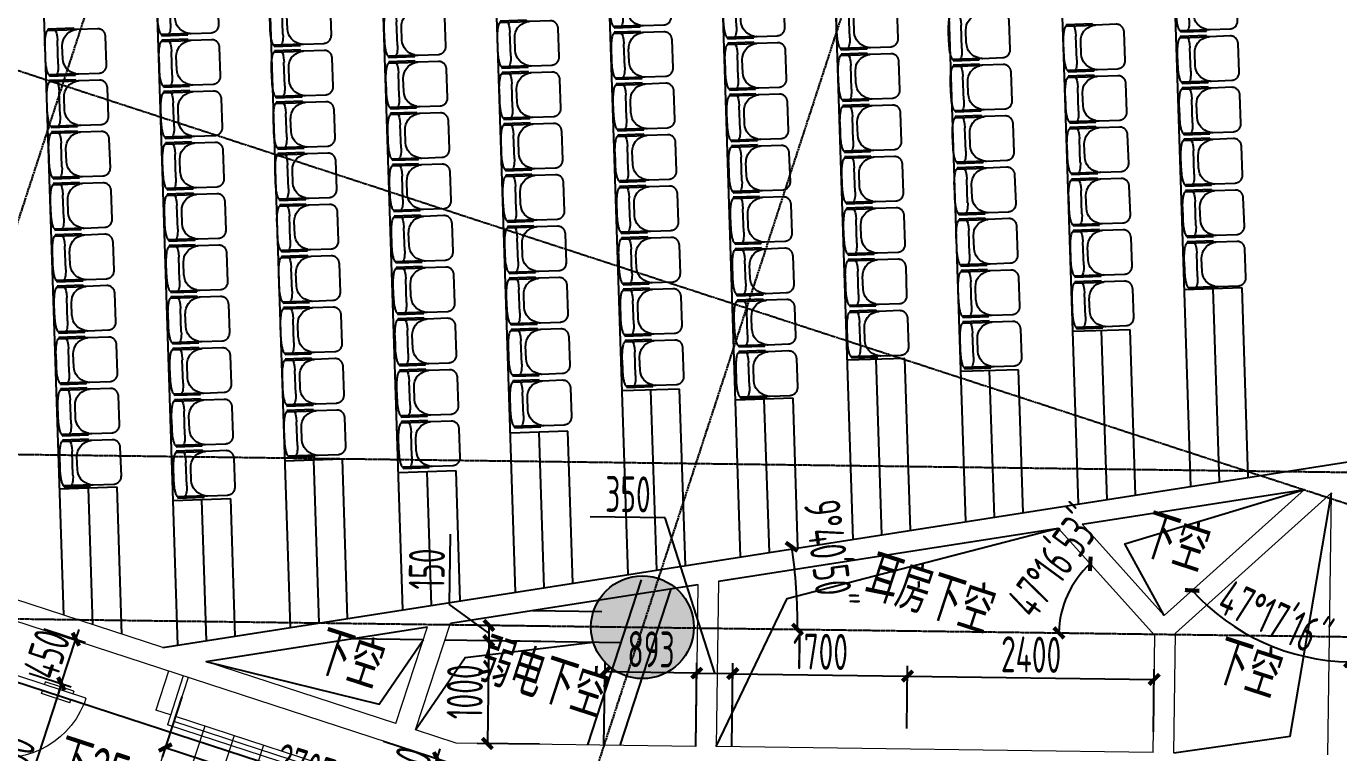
# Model space of a CAD drawing. Header units: millimetres. Extents: x 11515858 to 24947533, y -12784974 to -6116114.
# Drawn here: x 11842139 to 11854907, y -6351665 to -6344598 of the extents above; entities that cross this region are included whole.
import ezdxf
from ezdxf.enums import TextEntityAlignment as Align

# ---------------------------------------------------------------- set-up
doc = ezdxf.new("R2010")
doc.units = ezdxf.units.MM
doc.header["$LTSCALE"] = 10
doc.linetypes.add('A2-RG-AXIS$0$CENTER', pattern=[2, 1.25, -0.25, 0.25, -0.25])
doc.linetypes.add('A2-RG-AXIS$0$DOTE', pattern=[2.42, 2, -0.2, 0.02, -0.2])
for name, color, linetype in [('A2-RB-F2$0$$34$A-DIMS-100', 1, 'Continuous'), ('A2-RB-F2$0$A-DIMS-100', 1, 'Continuous'), ('A2-RD-F2$0$A-FURN-FIXT', 9, 'Continuous'), ('A2-RD-F2$0$A-STRS', 50, 'Continuous'), ('A2-RG-AXIS$0$A-GRID', 1, 'A2-RG-AXIS$0$CENTER'), ('A2-RI-F2$0$A-HOLE', 2, 'Continuous'), ('A2-RI-F2$0$A-STRS', 50, 'Continuous'), ('A2-RI-F2$0$A-SYMB-AREA', 4, 'Continuous'), ('A2-RI-F2$0$A-SYMB-NAME', 4, 'Continuous'), ('A2-RI-F2$0$A-SYMB-VOID', 35, 'Continuous'), ('A2-RI-F2$0$WINDOW_TEXT', 7, 'Continuous'), ('A2-RS-F2$0$A-HATH-GRAY', 8, 'Continuous'), ('A2-RS-F2$0$A-WALL-CONC', 6, 'Continuous'), ('A2-RV-F2$0$A-SYMB-AREA', 4, 'Continuous'), ('A2-RV-F2$0$A-SYMB-NAME', 4, 'Continuous')]:
    doc.layers.add(name, color=color, linetype=linetype)
for name, color, linetype, lineweight in [('A2-RI-F2$0$A-DOOR', 32, 'Continuous', 5), ('A2-RI-F2$0$A-FLOR-STRS', 2, 'Continuous', 5), ('A2-RI-F2$0$A-WALL', 7, 'Continuous', 5), ('A2-RV-F2$0$A-FLOR-STRS', 2, 'Continuous', 5)]:
    doc.layers.add(name, color=color, linetype=linetype, lineweight=lineweight)
doc.styles.add('A2-RB-F2$0$$0$XD2008', font='hzs.shx', dxfattribs={"width": 0.7, "bigfont": 'hztxt.shx'})
doc.styles.add('A2-RB-F2$0$XD2008', font='hzs.shx', dxfattribs={"width": 0.7, "bigfont": 'hztxt.shx'})
doc.styles.add('A2-RI-F2$0$ECADI', font='hzs.shx', dxfattribs={"width": 0.7, "bigfont": 'hztxt.shx'})
doc.styles.add('A2-RI-F2$0$SIMPLEX', font='simplex.shx', dxfattribs={"width": 0.7})
doc.styles.add('A2-RV-F2$0$ECADI', font='hzs.shx', dxfattribs={"width": 0.7, "bigfont": 'hztxt.shx'})
doc.dimstyles.new('A2-RB-F2$0$$0$XD100$0', dxfattribs={"dimscale": 100, "dimtxt": 3.5, "dimasz": 1, "dimexe": 1, "dimexo": 2, "dimgap": 0.5, "dimtad": 1, "dimdec": 0, "dimdsep": 46, "dimtxsty": 'A2-RB-F2$0$$0$XD2008', "dimblk1": 'A2-RB-F2$0$$20$_ArchTick', "dimblk2": 'A2-RB-F2$0$$20$_ArchTick', "dimsah": 1, "dimcen": 2.5, "dimclrt": 4, "dimaunit": 1, "dimadec": 0, "dimazin": 0, "dimtfac": 1, "dimtdec": 0, "dimtix": 1, "dimtmove": 2, "dimatfit": 3, "dimfxl": 0, "dimtolj": 1, "dimtzin": 0, "dimarcsym": 0})
doc.dimstyles.new('A2-RB-F2$0$XD100$0', dxfattribs={"dimscale": 100, "dimtxt": 3.5, "dimasz": 1, "dimexe": 1, "dimexo": 2, "dimgap": 0.5, "dimtad": 1, "dimdec": 0, "dimdsep": 46, "dimtxsty": 'A2-RB-F2$0$XD2008', "dimblk1": 'A2-RB-F2$0$_ArchTick', "dimblk2": 'A2-RB-F2$0$_ArchTick', "dimsah": 1, "dimcen": 2.5, "dimclrt": 4, "dimaunit": 1, "dimadec": 0, "dimazin": 0, "dimtfac": 1, "dimtdec": 0, "dimtix": 1, "dimtmove": 1, "dimatfit": 3, "dimfxl": 0, "dimtolj": 1, "dimtzin": 0, "dimarcsym": 0})

# ---------------------------------------------------------------- blocks, each defined once
blk = doc.blocks.new('A2-RG-AXIS')
at = {"layer": 'A2-RG-AXIS$0$A-GRID', "linetype": 'A2-RG-AXIS$0$DOTE'}
for p, q in [((11852707, -6313824), (11839546.1, -6354201.2)), ((11859362.3, -6315993.2), (11846201.5, -6356370.4)), ((11834459.4, -6342551.3), (11872420.1, -6354924.3)), ((11835588.6, -6348674.9), (11872727, -6349175.1)), ((11835567, -6350274.8), (11872705.5, -6350774.9))]:
    blk.add_line(p, q, dxfattribs=at)
blk = doc.blocks.new('A2-RV-F2$0$5erhfh')
at = {"layer": 'A2-RV-F2$0$A-SYMB-AREA', "style": 'A2-RV-F2$0$ECADI', "width": 0.7}
blk.add_attdef('340M2', text='', height=2.5, dxfattribs=at).set_placement((0, 1.25), align=Align.MIDDLE_LEFT)
at = {"layer": 'A2-RV-F2$0$A-SYMB-NAME', "style": 'A2-RV-F2$0$ECADI', "width": 0.7}
blk.add_attdef('CHINESENAME', (-12.29, 3.09), '', height=4.5, dxfattribs=at)
blk = doc.blocks.new('A2-RV-F2')
at = {"layer": 'A2-RV-F2$0$A-FLOR-STRS'}
for p, q in [((11843714, -6350932), (11842475, -6354735)), ((11843524, -6350870), (11843400, -6351250)), ((11843667, -6350917), (11843512, -6351392)), ((11843543, -6351297), (11843400, -6351250)), ((11846222, -6352170), (11843590, -6351312)), ((11843876, -6351405), (11843318, -6353117)), ((11846205, -6352270), (11843512, -6351392)), ((11846214, -6352220), (11843575, -6351360)), ((11844161, -6351498), (11843603, -6353210)), ((11844446, -6351591), (11843888, -6353303))]:
    blk.add_line(p, q, dxfattribs=at)
ref = blk.add_blockref('A2-RV-F2$0$5erhfh', (11843452, -6352598), dxfattribs=dict(xscale=100.000000000853, yscale=100.000000000853, zscale=100.000000000853, rotation=341.9467459263064))
ref.add_attrib('CHINESENAME', '下25', (11842379, -6351923), dxfattribs={"layer": 'A2-RV-F2$0$A-SYMB-NAME', "height": 450, "rotation": 341.9467, "style": 'A2-RV-F2$0$ECADI', "width": 0.7})
blk = doc.blocks.new('A2-RB-F2$0$_ArchTick')
at = {"color": 0, "linetype": 'ByBlock', "const_width": 0.4}
blk.add_lwpolyline([(-0.5, -0.5), (0.5, 0.5)], dxfattribs=at)
blk = doc.blocks.new('*D1710')
at = {"layer": 'A2-RB-F2$0$A-DIMS-100', "color": 0, "lineweight": -2, "transparency": 16777216}
for p, q in [((11847759, -6351590), (11847770, -6350778)), ((11848652, -6351602), (11848663, -6350790)), ((11848662, -6350890), (11847769, -6350878))]:
    blk.add_line(p, q, dxfattribs=at)
at = {"layer": 'Defpoints', "color": 0, "transparency": 16777216}
for p in [(11847769, -6350878), (11847757, -6351790), (11848650, -6351802)]:
    blk.add_point(p, dxfattribs=at)
at = {"layer": 'A2-RB-F2$0$A-DIMS-100', "color": 0, "lineweight": -2, "transparency": 16777216, "xscale": 100, "yscale": 100, "zscale": 100}
for p, rotation in [((11847769, -6350878), 179.2349047044676), ((11848662, -6350890), 359.2349047044676)]:
    blk.add_blockref('A2-RB-F2$0$_ArchTick', p, dxfattribs=dict(at, rotation=rotation))
at = {"layer": 'A2-RB-F2$0$A-DIMS-100', "color": 4, "transparency": 16777216, "insert": (11848218, -6350659), "char_height": 350, "attachment_point": 5, "rotation": 359.2349, "style": 'A2-RB-F2$0$XD2008'}
blk.add_mtext('\\A1;893', dxfattribs=at)
blk = doc.blocks.new('*D1711')
at = {"layer": 'A2-RB-F2$0$A-DIMS-100', "color": 0, "lineweight": -2, "transparency": 16777216}
for p, q in [((11848355, -6349380), (11847625, -6349370)), ((11848837, -6350892), (11848355, -6349380)), ((11848652, -6351602), (11848663, -6350790)), ((11849002, -6351607), (11849013, -6350794)), ((11848662, -6350890), (11849012, -6350894))]:
    blk.add_line(p, q, dxfattribs=at)
at = {"layer": 'Defpoints', "color": 0, "transparency": 16777216}
for p in [(11849012, -6350894), (11848650, -6351802), (11849000, -6351807)]:
    blk.add_point(p, dxfattribs=at)
at = {"layer": 'A2-RB-F2$0$A-DIMS-100', "color": 0, "lineweight": -2, "transparency": 16777216, "xscale": 100, "yscale": 100, "zscale": 100}
for p, rotation in [((11848662, -6350890), 179.2349047048112), ((11849012, -6350894), 359.2349047048112)]:
    blk.add_blockref('A2-RB-F2$0$_ArchTick', p, dxfattribs=dict(at, rotation=rotation))
at = {"layer": 'A2-RB-F2$0$A-DIMS-100', "color": 4, "transparency": 16777216, "insert": (11847993, -6349150), "char_height": 350, "attachment_point": 5, "rotation": 359.2349, "style": 'A2-RB-F2$0$XD2008'}
blk.add_mtext('\\A1;350', dxfattribs=at)
blk = doc.blocks.new('*D1712')
at = {"layer": 'A2-RB-F2$0$A-DIMS-100', "color": 0, "lineweight": -2, "transparency": 16777216}
for p, q in [((11849005, -6351407), (11849013, -6350796)), ((11850705, -6351430), (11850713, -6350819)), ((11849012, -6350896), (11850712, -6350919))]:
    blk.add_line(p, q, dxfattribs=at)
at = {"layer": 'Defpoints', "color": 0, "transparency": 16777216}
for p in [(11850712, -6350919), (11849002, -6351607), (11850702, -6351630)]:
    blk.add_point(p, dxfattribs=at)
at = {"layer": 'A2-RB-F2$0$A-DIMS-100', "color": 0, "lineweight": -2, "transparency": 16777216, "xscale": 100, "yscale": 100, "zscale": 100}
for p, rotation in [((11849012, -6350896), 179.2349047046094), ((11850712, -6350919), 359.2349047046095)]:
    blk.add_blockref('A2-RB-F2$0$_ArchTick', p, dxfattribs=dict(at, rotation=rotation))
at = {"layer": 'A2-RB-F2$0$A-DIMS-100', "color": 4, "transparency": 16777216, "insert": (11849865, -6350682), "char_height": 350, "attachment_point": 5, "rotation": 359.2349, "style": 'A2-RB-F2$0$XD2008'}
blk.add_mtext('\\A1;1700', dxfattribs=at)
blk = doc.blocks.new('*D1723')
at = {"layer": 'A2-RB-F2$0$A-DIMS-100', "color": 0, "lineweight": -2, "transparency": 16777216}
for p, q in [((11846256, -6350222), (11846265, -6349539)), ((11846639, -6350501), (11846256, -6350222)), ((11847148, -6350432), (11846540, -6350425)), ((11846640, -6350426), (11846638, -6350576)), ((11847146, -6350582), (11846538, -6350574))]:
    blk.add_line(p, q, dxfattribs=at)
at = {"layer": 'Defpoints', "color": 0, "transparency": 16777216}
for p in [(11847348, -6350435), (11846638, -6350576), (11847346, -6350585)]:
    blk.add_point(p, dxfattribs=at)
at = {"layer": 'A2-RB-F2$0$A-DIMS-100', "color": 0, "lineweight": -2, "transparency": 16777216, "xscale": 100, "yscale": 100, "zscale": 100}
for p, rotation in [((11846640, -6350426), 89.27009902324865), ((11846638, -6350576), 269.2700990232487)]:
    blk.add_blockref('A2-RB-F2$0$_ArchTick', p, dxfattribs=dict(at, rotation=rotation))
at = {"layer": 'A2-RB-F2$0$A-DIMS-100', "color": 4, "transparency": 16777216, "insert": (11846036, -6349878), "char_height": 350, "attachment_point": 5, "rotation": 89.2701, "style": 'A2-RB-F2$0$XD2008'}
blk.add_mtext('\\A1;150', dxfattribs=at)
blk = doc.blocks.new('*D1724')
at = {"layer": 'A2-RB-F2$0$A-DIMS-100', "color": 0, "lineweight": -2, "transparency": 16777216}
for p, q in [((11847146, -6350582), (11846538, -6350574)), ((11846638, -6350575), (11846625, -6351575)), ((11847132, -6351582), (11846525, -6351574))]:
    blk.add_line(p, q, dxfattribs=at)
at = {"layer": 'Defpoints', "color": 0, "transparency": 16777216}
for p in [(11847346, -6350585), (11846625, -6351575), (11847332, -6351585)]:
    blk.add_point(p, dxfattribs=at)
at = {"layer": 'A2-RB-F2$0$A-DIMS-100', "color": 0, "lineweight": -2, "transparency": 16777216, "xscale": 100, "yscale": 100, "zscale": 100}
for p, rotation in [((11846638, -6350575), 89.22963568423874), ((11846625, -6351575), 269.2296356842388)]:
    blk.add_blockref('A2-RB-F2$0$_ArchTick', p, dxfattribs=dict(at, rotation=rotation))
at = {"layer": 'A2-RB-F2$0$A-DIMS-100', "color": 4, "transparency": 16777216, "insert": (11846406, -6351072), "char_height": 350, "attachment_point": 5, "rotation": 89.2296, "style": 'A2-RB-F2$0$XD2008'}
blk.add_mtext('\\A1;1000', dxfattribs=at)
blk = doc.blocks.new('*D1725')
at = {"layer": 'A2-RB-F2$0$A-DIMS-100', "color": 0, "lineweight": -2, "transparency": 16777216}
for p, q in [((11843652, -6351122), (11843461, -6351709)), ((11843492, -6351614), (11846066, -6352453)), ((11846226, -6351961), (11846035, -6352548))]:
    blk.add_line(p, q, dxfattribs=at)
at = {"layer": 'Defpoints', "color": 0, "transparency": 16777216}
for p in [(11843714, -6350932), (11846288, -6351771), (11846066, -6352453)]:
    blk.add_point(p, dxfattribs=at)
at = {"layer": 'A2-RB-F2$0$A-DIMS-100', "color": 0, "lineweight": -2, "transparency": 16777216, "xscale": 100, "yscale": 100, "zscale": 100}
for p, rotation in [((11843492, -6351614), 161.9470405066223), ((11846066, -6352453), 341.9470405066223)]:
    blk.add_blockref('A2-RB-F2$0$_ArchTick', p, dxfattribs=dict(at, rotation=rotation))
at = {"layer": 'A2-RB-F2$0$A-DIMS-100', "color": 4, "transparency": 16777216, "insert": (11844849, -6351819), "char_height": 350, "attachment_point": 5, "rotation": 341.947, "style": 'A2-RB-F2$0$XD2008'}
blk.add_mtext('\\A1;2707', dxfattribs=at)
blk = doc.blocks.new('*D1925')
at = {"layer": 'A2-RB-F2$0$A-DIMS-100', "color": 0, "lineweight": -2, "transparency": 16777216}
for p, q in [((11842310, -6350458), (11842717, -6350592)), ((11842480, -6350994), (11842622, -6350561)), ((11842622, -6350561), (11842654, -6350466)), ((11842168, -6350891), (11842575, -6351025)), ((11842480, -6350994), (11842449, -6351089))]:
    blk.add_line(p, q, dxfattribs=at)
at = {"layer": 'Defpoints', "color": 0, "transparency": 16777216}
for p in [(11842120, -6350396), (11842622, -6350561), (11841978, -6350829)]:
    blk.add_point(p, dxfattribs=at)
at = {"layer": 'A2-RB-F2$0$A-DIMS-100', "color": 0, "lineweight": -2, "transparency": 16777216, "xscale": 100, "yscale": 100, "zscale": 100}
for p, rotation in [((11842622, -6350561), 251.8267506005445), ((11842480, -6350994), 71.82675060054449)]:
    blk.add_blockref('A2-RB-F2$0$_ArchTick', p, dxfattribs=dict(at, rotation=rotation))
at = {"layer": 'A2-RB-F2$0$A-DIMS-100', "color": 4, "transparency": 16777216, "insert": (11842338, -6350707), "char_height": 350, "attachment_point": 5, "rotation": 71.8268, "style": 'A2-RB-F2$0$XD2008'}
blk.add_mtext('\\A1;450', dxfattribs=at)
blk = doc.blocks.new('*D1926')
at = {"layer": 'A2-RB-F2$0$A-DIMS-100', "color": 0, "lineweight": -2, "transparency": 16777216}
for p, q in [((11842168, -6350891), (11842577, -6351024)), ((11842481, -6350993), (11841924, -6352704)), ((11841610, -6352602), (11842019, -6352735))]:
    blk.add_line(p, q, dxfattribs=at)
at = {"layer": 'Defpoints', "color": 0, "transparency": 16777216}
for p in [(11841978, -6350829), (11841420, -6352540), (11841924, -6352704)]:
    blk.add_point(p, dxfattribs=at)
at = {"layer": 'A2-RB-F2$0$A-DIMS-100', "color": 0, "lineweight": -2, "transparency": 16777216, "xscale": 100, "yscale": 100, "zscale": 100}
for p, rotation in [((11842481, -6350993), 71.94736026719052), ((11841924, -6352704), 251.9473602671905)]:
    blk.add_blockref('A2-RB-F2$0$_ArchTick', p, dxfattribs=dict(at, rotation=rotation))
at = {"layer": 'A2-RB-F2$0$A-DIMS-100', "color": 4, "transparency": 16777216, "insert": (11841989, -6351779), "char_height": 350, "attachment_point": 5, "rotation": 71.9474, "style": 'A2-RB-F2$0$XD2008'}
blk.add_mtext('\\A1;1800', dxfattribs=at)
blk = doc.blocks.new('A2-RB-F2$0$$20$_ArchTick')
at = {"color": 0, "linetype": 'ByBlock', "const_width": 0.4}
blk.add_lwpolyline([(-0.5, -0.5), (0.5, 0.5)], dxfattribs=at)
blk = doc.blocks.new('*D1461')
at = {"layer": 'A2-RB-F2$0$$34$A-DIMS-100', "color": 0, "lineweight": -2, "transparency": 16777216}
blk.add_arc((11844870, -6350400), 4772, 359.2284, 8.9089, dxfattribs=at)
at = {"layer": 'Defpoints', "color": 0, "transparency": 16777216}
for p in [(11851270, -6349397), (11848877, -6349772), (11835567, -6350275), (11849638, -6350196), (11872705, -6350775)]:
    blk.add_point(p, dxfattribs=at)
at = {"layer": 'A2-RB-F2$0$$34$A-DIMS-100', "color": 0, "lineweight": -2, "transparency": 16777216, "xscale": 100, "yscale": 100, "zscale": 100}
for p, rotation in [((11849585, -6349661), 98.90892474237745), ((11849642, -6350464), 269.228375346103)]:
    blk.add_blockref('A2-RB-F2$0$$20$_ArchTick', p, dxfattribs=dict(at, rotation=rotation))
at = {"layer": 'A2-RB-F2$0$$34$A-DIMS-100', "color": 4, "transparency": 16777216, "insert": (11849944, -6349728), "char_height": 350, "attachment_point": 5, "rotation": 277.5498, "style": 'A2-RB-F2$0$$0$XD2008'}
blk.add_mtext('\\A1;9°40\'50"', dxfattribs=at)
blk = doc.blocks.new('*D1462')
at = {"layer": 'A2-RB-F2$0$A-DIMS-100', "color": 0, "lineweight": -2, "transparency": 16777216}
for p, q in [((11845616, -6351552), (11846231, -6351752)), ((11846012, -6352102), (11846136, -6351721)), ((11846136, -6351721), (11846167, -6351626)), ((11845492, -6351932), (11846107, -6352133)), ((11846012, -6352102), (11845981, -6352197))]:
    blk.add_line(p, q, dxfattribs=at)
at = {"layer": 'Defpoints', "color": 0, "transparency": 16777216}
for p in [(11845426, -6351490), (11846136, -6351721), (11845302, -6351870)]:
    blk.add_point(p, dxfattribs=at)
at = {"layer": 'A2-RB-F2$0$A-DIMS-100', "color": 0, "lineweight": -2, "transparency": 16777216, "xscale": 100, "yscale": 100, "zscale": 100}
for p, rotation in [((11846136, -6351721), 251.9462360833305), ((11846012, -6352102), 71.94623608333043)]:
    blk.add_blockref('A2-RB-F2$0$_ArchTick', p, dxfattribs=dict(at, rotation=rotation))
at = {"layer": 'A2-RB-F2$0$A-DIMS-100', "color": 4, "transparency": 16777216, "insert": (11845860, -6351842), "char_height": 350, "attachment_point": 5, "rotation": 71.9462, "style": 'A2-RB-F2$0$XD2008'}
blk.add_mtext('\\A1;400', dxfattribs=at)
blk = doc.blocks.new('*D1463')
at = {"layer": 'A2-RB-F2$0$A-DIMS-100', "color": 0, "lineweight": -2, "transparency": 16777216}
for p, q in [((11850705, -6351430), (11850713, -6350819)), ((11850712, -6350919), (11853112, -6350951)), ((11853105, -6351462), (11853113, -6350851))]:
    blk.add_line(p, q, dxfattribs=at)
at = {"layer": 'Defpoints', "color": 0, "transparency": 16777216}
for p in [(11853112, -6350951), (11850702, -6351630), (11853102, -6351662)]:
    blk.add_point(p, dxfattribs=at)
at = {"layer": 'A2-RB-F2$0$A-DIMS-100', "color": 0, "lineweight": -2, "transparency": 16777216, "xscale": 100, "yscale": 100, "zscale": 100}
for p, rotation in [((11850712, -6350919), 179.2349047046331), ((11853112, -6350951), 359.2349047046331)]:
    blk.add_blockref('A2-RB-F2$0$_ArchTick', p, dxfattribs=dict(at, rotation=rotation))
at = {"layer": 'A2-RB-F2$0$A-DIMS-100', "color": 4, "transparency": 16777216, "insert": (11851915, -6350710), "char_height": 350, "attachment_point": 5, "rotation": 359.2349, "style": 'A2-RB-F2$0$XD2008'}
blk.add_mtext('\\A1;2400', dxfattribs=at)
blk = doc.blocks.new('*D1470')
at = {"layer": 'A2-RB-F2$0$$34$A-DIMS-100', "color": 0, "lineweight": -2, "transparency": 16777216}
blk.add_arc((11855042, -6348682), 2099, 221.947, 269.2349, dxfattribs=at)
at = {"layer": 'Defpoints', "color": 0, "transparency": 16777216}
for p in [(11854847, -6348857), (11855029, -6349687), (11853061, -6350463), (11853921, -6350457), (11854999, -6351887)]:
    blk.add_point(p, dxfattribs=at)
at = {"layer": 'A2-RB-F2$0$$34$A-DIMS-100', "color": 0, "lineweight": -2, "transparency": 16777216, "xscale": 100, "yscale": 100, "zscale": 100}
for p, rotation in [((11853481, -6350086), 131.9470300304268), ((11855014, -6350781), 359.234904704828)]:
    blk.add_blockref('A2-RB-F2$0$$20$_ArchTick', p, dxfattribs=dict(at, rotation=rotation))
at = {"layer": 'A2-RB-F2$0$$34$A-DIMS-100', "color": 4, "transparency": 16777216, "insert": (11854281, -6350359), "char_height": 350, "attachment_point": 5, "rotation": 335.591, "style": 'A2-RB-F2$0$$0$XD2008'}
blk.add_mtext('\\A1;47°17\'16"', dxfattribs=at)
blk = doc.blocks.new('*D1475')
at = {"layer": 'A2-RB-F2$0$$34$A-DIMS-100', "color": 0, "lineweight": -2, "transparency": 16777216}
blk.add_arc((11853104, -6350511), 919, 131.947, 179.2284, dxfattribs=at)
at = {"layer": 'Defpoints', "color": 0, "transparency": 16777216}
for p in [(11852177, -6349479), (11835567, -6350275), (11852223, -6350249), (11853117, -6350525), (11872705, -6350775)]:
    blk.add_point(p, dxfattribs=at)
at = {"layer": 'A2-RB-F2$0$$34$A-DIMS-100', "color": 0, "lineweight": -2, "transparency": 16777216, "xscale": 100, "yscale": 100, "zscale": 100}
for p, rotation in [((11852490, -6349827), 41.94703004365298), ((11852185, -6350499), 269.2283753460983)]:
    blk.add_blockref('A2-RB-F2$0$$20$_ArchTick', p, dxfattribs=dict(at, rotation=rotation))
at = {"layer": 'A2-RB-F2$0$$34$A-DIMS-100', "color": 4, "transparency": 16777216, "insert": (11852147, -6349809), "char_height": 350, "attachment_point": 5, "rotation": 53.7435, "style": 'A2-RB-F2$0$$0$XD2008'}
blk.add_mtext('\\A1;47°16\'53"', dxfattribs=at)
blk = doc.blocks.new('A2-RD-F2$0$M_Seating-Auditorium - 457 x 610mm-3355791-Documents - Level 2')
at = {"layer": 'A2-RD-F2$0$A-FURN-FIXT'}
for p, q in [((-68, 65), (-55, 65)), ((-68, -190), (-68, 65)), ((-55, 64), (-55, -215)), ((97, 101), (197, 101)), ((197, 101), (224, 101)), ((377, 65), (389, 65)), ((377, -215), (377, 64)), ((389, 65), (389, -190)), ((275, -25), (46, -25)), ((224, -70), (97, -70)), ((-52, -190), (-68, -190)), ((-55, -419), (-55, -222)), ((389, -190), (373, -190)), ((377, -222), (377, -419)), ((300, -495), (21, -495))]:
    blk.add_line(p, q, dxfattribs=at)
for centre, major_axis, ratio, start_param, end_param in [((46, -1), (-102, 0), 0.236052, 0, 1.570796), ((97, -222), (152, 0), 0.996195, 1.570796, 2.931845), ((224, -222), (152, 0), 0.996195, 0.215398, 1.570796), ((275, -1), (-102, 0), 0.236052, 1.570796, 3.141593)]:
    blk.add_ellipse(centre, major_axis=major_axis, ratio=ratio, start_param=start_param, end_param=end_param, dxfattribs=at)
for points, knots in [([(-55, 65), (-55, 67), (-54, 71), (-46, 78), (-28, 87), (0, 93), (28, 97), (50, 99), (73, 101), (89, 101), (97, 101)], [-1, -1, -1, -1, -0.9, -0.8, -0.6, -0.4, -0.3, -0.2, -0.1, 0, 0, 0, 0]), ([(21, -495), (17, -495), (10, -494), (2, -492), (-4, -490), (-10, -488), (-16, -485), (-21, -482), (-29, -476), (-39, -466), (-47, -454), (-51, -444), (-54, -433), (-55, -425), (-55, -419)], [-1, -1, -1, -1, -0.892857, -0.839286, -0.785714, -0.732143, -0.678571, -0.625, -0.571429, -0.428571, -0.285714, -0.214286, -0.142857, 0, 0, 0, 0]), ([(377, -419), (377, -423), (376, -429), (374, -438), (372, -444), (370, -450), (367, -455), (364, -461), (358, -469), (348, -479), (336, -486), (326, -491), (315, -494), (306, -495), (300, -495)], [-1, -1, -1, -1, -0.892857, -0.839286, -0.785714, -0.732143, -0.678571, -0.625, -0.571429, -0.428571, -0.285714, -0.214286, -0.142857, 0, 0, 0, 0])]:
    blk.add_open_spline(points, degree=3, knots=knots, dxfattribs=at)
for points in [[(224, 101), (232, 101), (248, 100), (271, 99), (294, 97), (314, 94), (332, 90), (348, 86), (361, 81), (370, 76), (375, 70), (377, 67), (377, 65)], [(-55, -222), (-55, -217), (-55, -206), (-53, -195), (-52, -190)], [(373, -190), (374, -195), (376, -206), (377, -217), (377, -222)]]:
    blk.add_open_spline(points, degree=3, dxfattribs=at)
blk = doc.blocks.new('A2-RD-F2')
at = {"layer": 'A2-RD-F2$0$A-STRS'}
for p, q in [((11842504, -6350327), (11842165, -6339919)), ((11843614, -6350619), (11843269, -6340019)), ((11844709, -6350447), (11844373, -6340127)), ((11845804, -6350275), (11845477, -6340233)), ((11846899, -6350104), (11846581, -6340334)), ((11847994, -6349932), (11847685, -6340447)), ((11849089, -6349760), (11848788, -6340541)), ((11850184, -6349589), (11849893, -6340659)), ((11851279, -6349417), (11850997, -6340778)), ((11852374, -6349245), (11852101, -6340884)), ((11853469, -6349074), (11853206, -6340998)), ((11853966, -6347144), (11853407, -6347163)), ((11853748, -6349030), (11853687, -6347153)), ((11854026, -6348986), (11853966, -6347144)), ((11852879, -6347551), (11852319, -6347569)), ((11852653, -6349202), (11852599, -6347560)), ((11852931, -6349158), (11852879, -6347551)), ((11850687, -6347829), (11850127, -6347847)), ((11850463, -6349545), (11850407, -6347838)), ((11850741, -6349501), (11850687, -6347829)), ((11851791, -6347939), (11851231, -6347957)), ((11851558, -6349373), (11851511, -6347948)), ((11851836, -6349330), (11851791, -6347939)), ((11848495, -6348128), (11847936, -6348146)), ((11848273, -6349888), (11848216, -6348137)), ((11848551, -6349845), (11848495, -6348128)), ((11849599, -6348217), (11849039, -6348235)), ((11849368, -6349717), (11849319, -6348226)), ((11849646, -6349673), (11849599, -6348217)), ((11847408, -6348538), (11846849, -6348556)), ((11847178, -6350060), (11847128, -6348547)), ((11847456, -6350016), (11847408, -6348538)), ((11845216, -6348810), (11844656, -6348828)), ((11844988, -6350403), (11844936, -6348819)), ((11845266, -6350360), (11845216, -6348810)), ((11846320, -6348924), (11845761, -6348942)), ((11846083, -6350232), (11846040, -6348933)), ((11846361, -6350188), (11846320, -6348924)), ((11843024, -6349081), (11842464, -6349100)), ((11842787, -6350420), (11842744, -6349091)), ((11843070, -6350512), (11843024, -6349081)), ((11844128, -6349196), (11843568, -6349214)), ((11843893, -6350575), (11843848, -6349205)), ((11844171, -6350531), (11844128, -6349196))]:
    blk.add_line(p, q, dxfattribs=at)
at = {"layer": 'A2-RD-F2$0$A-FURN-FIXT', "xscale": -1}
for p, rotation in [((11847909, -6344223), 92.01703540735481), ((11853417, -6344263), 92.13812088214031), ((11843508, -6344299), 92.01703540735481), ((11844602, -6344403), 92.01703540735481), ((11849013, -6344329), 92.07074771773834), ((11845716, -6344511), 92.01703540735481), ((11850116, -6344436), 91.97746462509551), ((11846818, -6344614), 92.01703540735481), ((11851206, -6344542), 92.13812088214031), ((11852324, -6344650), 92.13812088214031), ((11842416, -6344693), 92.04673566859081), ((11847926, -6344723), 92.01703540735481), ((11853433, -6344763), 92.13812088214031), ((11843525, -6344799), 92.01703540735481), ((11844620, -6344903), 92.01703540735481), ((11849031, -6344829), 92.07074771773834), ((11845733, -6345011), 92.01703540735481), ((11850133, -6344935), 91.97746462509551), ((11851225, -6345041), 92.13812088214031), ((11846836, -6345114), 92.01703540735481), ((11852341, -6345150), 92.13812088214031), ((11842434, -6345193), 92.04673566859081), ((11847944, -6345223), 92.01703540735481), ((11853450, -6345263), 92.13812088214031), ((11843543, -6345299), 92.01703540735481), ((11844638, -6345402), 92.01703540735481), ((11849049, -6345329), 92.07074771773834), ((11845751, -6345511), 92.01703540735481), ((11850150, -6345435), 91.97746462509551), ((11851244, -6345541), 92.13812088214031), ((11846853, -6345614), 92.01703540735481), ((11852358, -6345650), 92.13812088214031), ((11842452, -6345692), 92.04673566859081), ((11843560, -6345798), 92.01703540735481), ((11847961, -6345723), 92.01703540735481), ((11853466, -6345762), 92.13812088214031), ((11844655, -6345902), 92.01703540735481), ((11849067, -6345828), 92.07074771773834), ((11850168, -6345935), 91.97746462509551), ((11845768, -6346010), 92.01703540735481), ((11851262, -6346041), 92.13812088214031), ((11846871, -6346113), 92.01703540735481), ((11852374, -6346150), 92.13812088214031), ((11842470, -6346192), 92.04673566859081), ((11843578, -6346298), 92.01703540735481), ((11847979, -6346222), 92.01703540735481), ((11853483, -6346262), 92.13812088214031), ((11844673, -6346402), 92.01703540735481), ((11849085, -6346328), 92.07074771773834), ((11850185, -6346434), 91.97746462509551), ((11845786, -6346510), 92.01703540735481), ((11851281, -6346540), 92.13812088214031), ((11842488, -6346692), 92.04673566859081), ((11846889, -6346613), 92.01703540735481), ((11852391, -6346649), 92.13812088214031), ((11843596, -6346798), 92.01703540735481), ((11847997, -6346722), 92.01703540735481), ((11849103, -6346828), 92.07074771773834), ((11853499, -6346762), 92.13812088214031), ((11844690, -6346902), 92.01703540735481), ((11850202, -6346934), 91.97746462509551), ((11845804, -6347010), 92.01703540735481), ((11851300, -6347040), 92.13812088214031), ((11842506, -6347191), 92.04673566859081), ((11846906, -6347113), 92.01703540735481), ((11852407, -6347149), 92.13812088214031), ((11843613, -6347297), 92.01703540735481), ((11848014, -6347222), 92.01703540735481), ((11849121, -6347327), 92.07074771773834), ((11844708, -6347401), 92.01703540735481), ((11850219, -6347434), 91.97746462509551), ((11845821, -6347509), 92.01703540735481), ((11851318, -6347540), 92.13812088214031), ((11842523, -6347691), 92.04673566859081), ((11846924, -6347612), 92.01703540735481), ((11848032, -6347721), 92.01703540735481), ((11843631, -6347797), 92.01703540735481), ((11849139, -6347827), 92.07074771773834), ((11844726, -6347901), 92.01703540735481), ((11845839, -6348009), 92.01703540735481), ((11842541, -6348191), 92.04673566859081), ((11846941, -6348112), 92.01703540735481), ((11843648, -6348297), 92.01703540735481), ((11844743, -6348401), 92.01703540735481), ((11845856, -6348509), 92.01703540735481), ((11842559, -6348690), 92.04673566859081), ((11843666, -6348796), 92.01703540735481)]:
    blk.add_blockref('A2-RD-F2$0$M_Seating-Auditorium - 457 x 610mm-3355791-Documents - Level 2', p, dxfattribs=dict(at, rotation=rotation))
blk = doc.blocks.new('A2-RS-F2')
at = {"layer": 'A2-RS-F2$0$A-HATH-GRAY'}
h = blk.add_hatch(color=256, dxfattribs=at)
edge = h.paths.add_edge_path()
edge.add_arc((11848133, -6350444), 500, 0, 360)
at = {"layer": 'A2-RS-F2$0$A-WALL-CONC'}
blk.add_circle((11848133, -6350444), 500, dxfattribs=at)
blk = doc.blocks.new('A2-RI-F2$0$5erhfh')
at = {"layer": 'A2-RI-F2$0$A-SYMB-AREA', "style": 'A2-RI-F2$0$ECADI', "width": 0.7}
blk.add_attdef('340M2', text='', height=2.5, dxfattribs=at).set_placement((0, 1.25), align=Align.MIDDLE_LEFT)
at = {"layer": 'A2-RI-F2$0$A-SYMB-NAME', "style": 'A2-RI-F2$0$ECADI', "width": 0.7}
blk.add_attdef('CHINESENAME', (-12.29, 3.09), '', height=4.5, dxfattribs=at)
blk = doc.blocks.new('A2-RI-F2$0$$DorLib2D$00000011')
for p, q in [((-0.4667, 0.4709), (-0.4667, -0.0625)), ((-0.4667, 0.4709), (-0.4333, 0.4709)), ((-0.4333, 0.4709), (-0.4333, 0.0042)), ((0.4333, 0.4709), (0.4333, 0.0042)), ((0.4667, 0.4709), (0.4333, 0.4709)), ((0.4667, 0.4709), (0.4667, -0.0625)), ((-0.4833, 0.3962), (-0.4667, 0.3962)), ((-0.4167, 0.3962), (-0.4333, 0.3962)), ((0.4167, 0.3962), (0.4333, 0.3962)), ((0.4833, 0.3962), (0.4667, 0.3962)), ((-0.4833, 0.2346), (-0.4667, 0.2346)), ((-0.4167, 0.2346), (-0.4333, 0.2346)), ((0.4167, 0.2346), (0.4333, 0.2346)), ((0.4833, 0.2346), (0.4667, 0.2346)), ((-0.5, 0.0042), (-0.4333, 0.0042)), ((-0.5, 0.0042), (-0.5, -0.0625)), ((0.5, 0.0042), (0.4333, 0.0042)), ((0.5, 0.0042), (0.5, -0.0625)), ((-0.5, -0.0625), (-0.4667, -0.0625)), ((0.5, -0.0625), (0.4667, -0.0625))]:
    blk.add_line(p, q)
at = {"lineweight": 13}
for p, q in [((-0.4833, 0.3962), (-0.4833, 0.2346)), ((-0.4167, 0.3962), (-0.4167, 0.2346)), ((0.4167, 0.3962), (0.4167, 0.2346)), ((0.4833, 0.3962), (0.4833, 0.2346))]:
    blk.add_line(p, q, dxfattribs=at)
for centre, start, end in [((-0.4667, 0.0042), 0, 85.90396), ((0.4667, 0.0042), 94.09604, 180)]:
    blk.add_arc(centre, 0.4667, start, end, dxfattribs=at)
blk = doc.blocks.new('A2-RI-F2$0$door-doublewing')
at = {"layer": 'A2-RI-F2$0$A-DOOR', "color": 4, "xscale": -0.9999999999999998, "rotation": 180}
blk.add_blockref('A2-RI-F2$0$$DorLib2D$00000011', (0, -0.0291), dxfattribs=at)
at = {"layer": 'A2-RI-F2$0$WINDOW_TEXT', "style": 'A2-RI-F2$0$SIMPLEX', "flags": 9}
blk.add_attdef('A', text='', height=1, dxfattribs=at).set_placement((0, 1.5), align=Align.MIDDLE)
blk = doc.blocks.new('A2-RB-F2')
at = {"layer": 'A2-RB-F2$0$$34$A-DIMS-100'}
for base, line1, line2, picture, middle in [((11849638.0814, -6350195.6222), ((11848876.8912, -6349772.0122), (11851270.2631, -6349396.8382)), ((11835567.0072, -6350274.7506), (11872705.4803, -6350774.9392)), '*D1461', (11849944.2637, -6349727.5736)), ((11852222.9452, -6350249.3078), ((11835567.0072, -6350274.7506), (11872705.4803, -6350774.9392)), ((11853117.1829, -6350525.1541), (11852176.7363, -6349478.7385)), '*D1475', (11852147.311, -6349809.0021))]:
    dim = blk.add_angular_dim_2l(base=base, line1=line1, line2=line2, dimstyle='A2-RB-F2$0$$0$XD100$0', override={"dimadec": 4}, dxfattribs=at)
    dim.commit()
    dim.dimension.update_dxf_attribs({"geometry": picture, "text_midpoint": middle, "dimtype": 130})
dim = blk.add_angular_dim_2l(base=(11853920.7054, -6350456.8366), line1=((11853061.2319, -6350462.6246), (11854847.3007, -6348857.4285)), line2=((11854999.2283, -6351887.0391), (11855028.6055, -6349687.1931)), dimstyle='A2-RB-F2$0$$0$XD100$0', override={"dimadec": 4}, dxfattribs=at)
dim.commit()
dim.dimension.update_dxf_attribs({"geometry": '*D1470', "text_midpoint": (11854281.3628, -6350358.5896)})
at = {"layer": 'A2-RB-F2$0$A-DIMS-100'}
for base, p1, p2, angle, picture, middle in [((11849011.9, -6350894.4), (11848649.7, -6351802.4), (11848999.7, -6351807.1), 359.2349, '*D1711', (11848304.9, -6349379.3)), ((11846638.1, -6350575.6), (11847347.6, -6350434.8), (11847345.6, -6350584.6), 269.2701, '*D1723', (11846257, -6350172.5))]:
    dim = blk.add_linear_dim(base=base, p1=p1, p2=p2, angle=angle, dimstyle='A2-RB-F2$0$XD100$0', dxfattribs=at)
    dim.commit()
    dim.dimension.update_dxf_attribs({"geometry": picture, "text_midpoint": middle, "dimtype": 129})
dim = blk.add_aligned_dim(p1=(11841977.6, -6350828.8), p2=(11842119.8, -6350395.6), distance=-529, text='450', dimstyle='A2-RB-F2$0$XD100$0', dxfattribs=at)
dim.commit()
dim.dimension.update_dxf_attribs({"geometry": '*D1925', "text_midpoint": (11842337.5, -6350707)})
for p1, p2, distance, picture, middle in [((11848649.7, -6351802.4), (11847756.8, -6351790.5), -912.7, '*D1710', (11848218.5, -6350658.8)), ((11849002.4, -6351607.1), (11850702.2, -6351629.8), 711.3, '*D1712', (11849864.8, -6350682.3)), ((11847345.6, -6350584.6), (11847332.2, -6351584.8), -707.5, '*D1724', (11846406.5, -6351072.1)), ((11850702.2, -6351629.8), (11853102, -6351661.8), 711.3, '*D1463', (11851914.6, -6350709.6)), ((11841977.6, -6350828.8), (11841419.8, -6352540.2), 529.9, '*D1926', (11841988.6, -6351779)), ((11843714.4, -6350932), (11846288, -6351770.9), -717.2, '*D1725', (11844848.7, -6351819.4)), ((11845301.8, -6351870.3), (11845425.8, -6351490), -746.8, '*D1462', (11845859.9, -6351841.8))]:
    dim = blk.add_aligned_dim(p1=p1, p2=p2, distance=distance, dimstyle='A2-RB-F2$0$XD100$0', dxfattribs=at)
    dim.commit()
    dim.dimension.update_dxf_attribs({"geometry": picture, "text_midpoint": middle})
blk = doc.blocks.new('A2-RI-F2')
at = {"layer": 'A2-RI-F2$0$A-HOLE', "lineweight": 25}
for p, q in [((11847602, -6351589), (11848125, -6349984)), ((11847916, -6351593), (11848413, -6350069)), ((11847064, -6350280), (11847737, -6350290)), ((11845318, -6350554), (11846003, -6350564)), ((11846212, -6350567), (11847927, -6350593))]:
    blk.add_line(p, q, dxfattribs=at)
at = {"layer": 'A2-RI-F2$0$A-SYMB-VOID'}
for points in [[(11853210, -6350329), (11852826, -6349633), (11854574, -6349103)], [(11853302, -6351665), (11854434, -6351502), (11854836, -6349137)], [(11848852, -6351605), (11849540, -6350165), (11852177, -6349479)], [(11843887, -6350778), (11845571, -6351192), (11846003, -6350564)], [(11845927, -6351443), (11846408, -6350739), (11847655, -6350589)]]:
    blk.add_lwpolyline(points, dxfattribs=at)
at = {"layer": 'A2-RI-F2$0$A-WALL', "lineweight": 25}
for p, q in [((11843468, -6350641), (11858126, -6348344)), ((11852412, -6349442), (11854574, -6349103)), ((11848874, -6349996), (11852177, -6349479)), ((11846265, -6350405), (11848673, -6350028)), ((11843887, -6350778), (11846043, -6350440))]:
    blk.add_line(p, q, dxfattribs=at)
at = {"layer": 'A2-RI-F2$0$A-WALL'}
for p, q in [((11853210, -6350329), (11854574, -6349103)), ((11853318, -6350501), (11854836, -6349137)), ((11854802, -6351685), (11854836, -6349137)), ((11853117, -6350525), (11852177, -6349479)), ((11853210, -6350329), (11852412, -6349442)), ((11843468, -6350641), (11840164, -6349564)), ((11846288, -6351771), (11840102, -6349755)), ((11848673, -6350028), (11848652, -6351603)), ((11848874, -6349996), (11848852, -6351605)), ((11845736, -6351381), (11846043, -6350440)), ((11845927, -6351443), (11846265, -6350405)), ((11853102, -6351662), (11853117, -6350525)), ((11853302, -6351665), (11853318, -6350501)), ((11845736, -6351381), (11843887, -6350778)), ((11846321, -6351571), (11845927, -6351443)), ((11848652, -6351603), (11846321, -6351571)), ((11853102, -6351662), (11848852, -6351605))]:
    blk.add_line(p, q, dxfattribs=at)
at = {"layer": 'Defpoints', "color": 3, "linetype": 'Continuous'}
blk.add_line((11876890, -6362336), (11823637, -6344979), dxfattribs=at)
blk.add_blockref('A2-RS-F2', (0, 0))
ref = blk.add_blockref('A2-RI-F2$0$5erhfh', (11854025, -6350409), dxfattribs=dict(xscale=100.000000000853, yscale=100.000000000853, zscale=100.000000000853, rotation=341.9467459263064))
ref.add_attrib('CHINESENAME', '下空', (11852952, -6349735), dxfattribs={"layer": 'A2-RI-F2$0$A-SYMB-NAME', "height": 450, "rotation": 341.9467, "style": 'A2-RI-F2$0$ECADI', "width": 0.7})
ref = blk.add_blockref('A2-RI-F2$0$5erhfh', (11851338, -6350815), dxfattribs=dict(xscale=100.000000000853, yscale=100.000000000853, zscale=100.000000000853, rotation=341.9467459263064))
ref.add_attrib('CHINESENAME', '耳房下空', (11850265, -6350140), dxfattribs={"layer": 'A2-RI-F2$0$A-SYMB-NAME', "height": 450, "rotation": 341.9467, "style": 'A2-RI-F2$0$ECADI', "width": 0.7})
ref = blk.add_blockref('A2-RI-F2$0$5erhfh', (11845995, -6351545), dxfattribs=dict(xscale=100.000000000853, yscale=100.000000000853, zscale=100.000000000853, rotation=341.9467459263064))
ref.add_attrib('CHINESENAME', '下空', (11844922, -6350870), dxfattribs={"layer": 'A2-RI-F2$0$A-SYMB-NAME', "height": 450, "rotation": 341.9467, "style": 'A2-RI-F2$0$ECADI', "width": 0.7})
ref = blk.add_blockref('A2-RI-F2$0$5erhfh', (11847569, -6351626), dxfattribs=dict(xscale=100.000000000853, yscale=100.000000000853, zscale=100.000000000853, rotation=341.9467459263064))
ref.add_attrib('CHINESENAME', '弱电下空', (11846496, -6350952), dxfattribs={"layer": 'A2-RI-F2$0$A-SYMB-NAME', "height": 450, "rotation": 341.9467, "style": 'A2-RI-F2$0$ECADI', "width": 0.7})
ref = blk.add_blockref('A2-RI-F2$0$5erhfh', (11854730, -6351636), dxfattribs=dict(xscale=100.000000000853, yscale=100.000000000853, zscale=100.000000000853, rotation=341.9467459263064))
ref.add_attrib('CHINESENAME', '下空', (11853657, -6350961), dxfattribs={"layer": 'A2-RI-F2$0$A-SYMB-NAME', "height": 450, "rotation": 341.9467, "style": 'A2-RI-F2$0$ECADI', "width": 0.7})
at = {"layer": 'A2-RI-F2$0$A-DOOR', "xscale": 1799.999999997375, "yscale": 1799.999999997375, "zscale": 1799.999999997375, "rotation": 71.94736026723767}
blk.add_blockref('A2-RI-F2$0$door-doublewing', (11841604, -6351654), dxfattribs=at)
at = {"layer": 'A2-RI-F2$0$A-FLOR-STRS'}
blk.add_blockref('A2-RG-AXIS', (0, 0), dxfattribs=at)
at = {"layer": 'A2-RI-F2$0$A-STRS', "linetype": 'Continuous'}
blk.add_blockref('A2-RB-F2', (0, 0), dxfattribs=at)

msp = doc.modelspace()

# ---------------------------------------------------------------- block references
for name in ['A2-RI-F2', 'A2-RB-F2', 'A2-RG-AXIS', 'A2-RS-F2', 'A2-RV-F2', 'A2-RD-F2']:
    msp.add_blockref(name, (0, 0))

doc.saveas('drawing.dxf')
